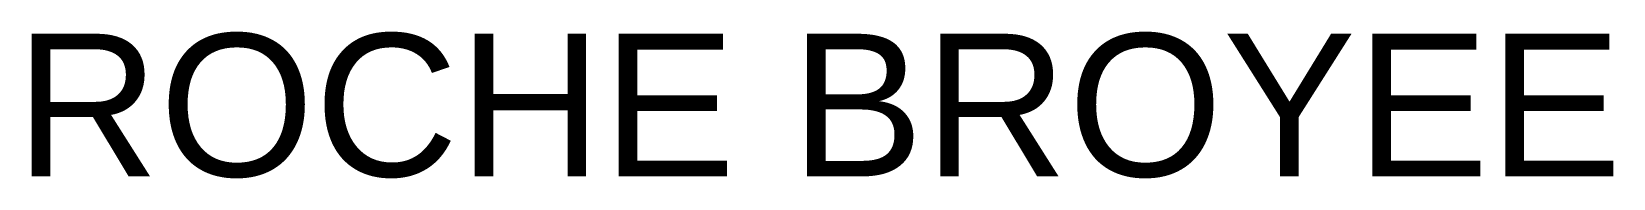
# Model space of a CAD drawing. Extents: x 62300 to 63089, y 108404 to 108784.
# Drawn here: x 62891.05 to 62924.28, y 108769.91 to 108773 of the extents above; entities that cross this region are included whole.
import ezdxf

# ---------------------------------------------------------------- set-up
doc = ezdxf.new("R2010")
doc.units = 0
doc.header["$MEASUREMENT"] = 0
doc.layers.add('no_plot', color=5, linetype='Continuous', plot=False)
doc.styles.add('ARIAL', font='arial.ttf')

msp = doc.modelspace()

# ---------------------------------------------------------------- texts
at = {"layer": 'no_plot', "lineweight": 0, "insert": (62879.96468183376, 108772.9563008835), "char_height": 3, "attachment_point": 1, "style": 'ARIAL'}
msp.add_mtext_dynamic_manual_height_columns('\\pxqc;ROCHE BROYEE', width=55.23713301801763, gutter_width=12.5, heights=[0], dxfattribs=at)

doc.saveas('drawing.dxf')
